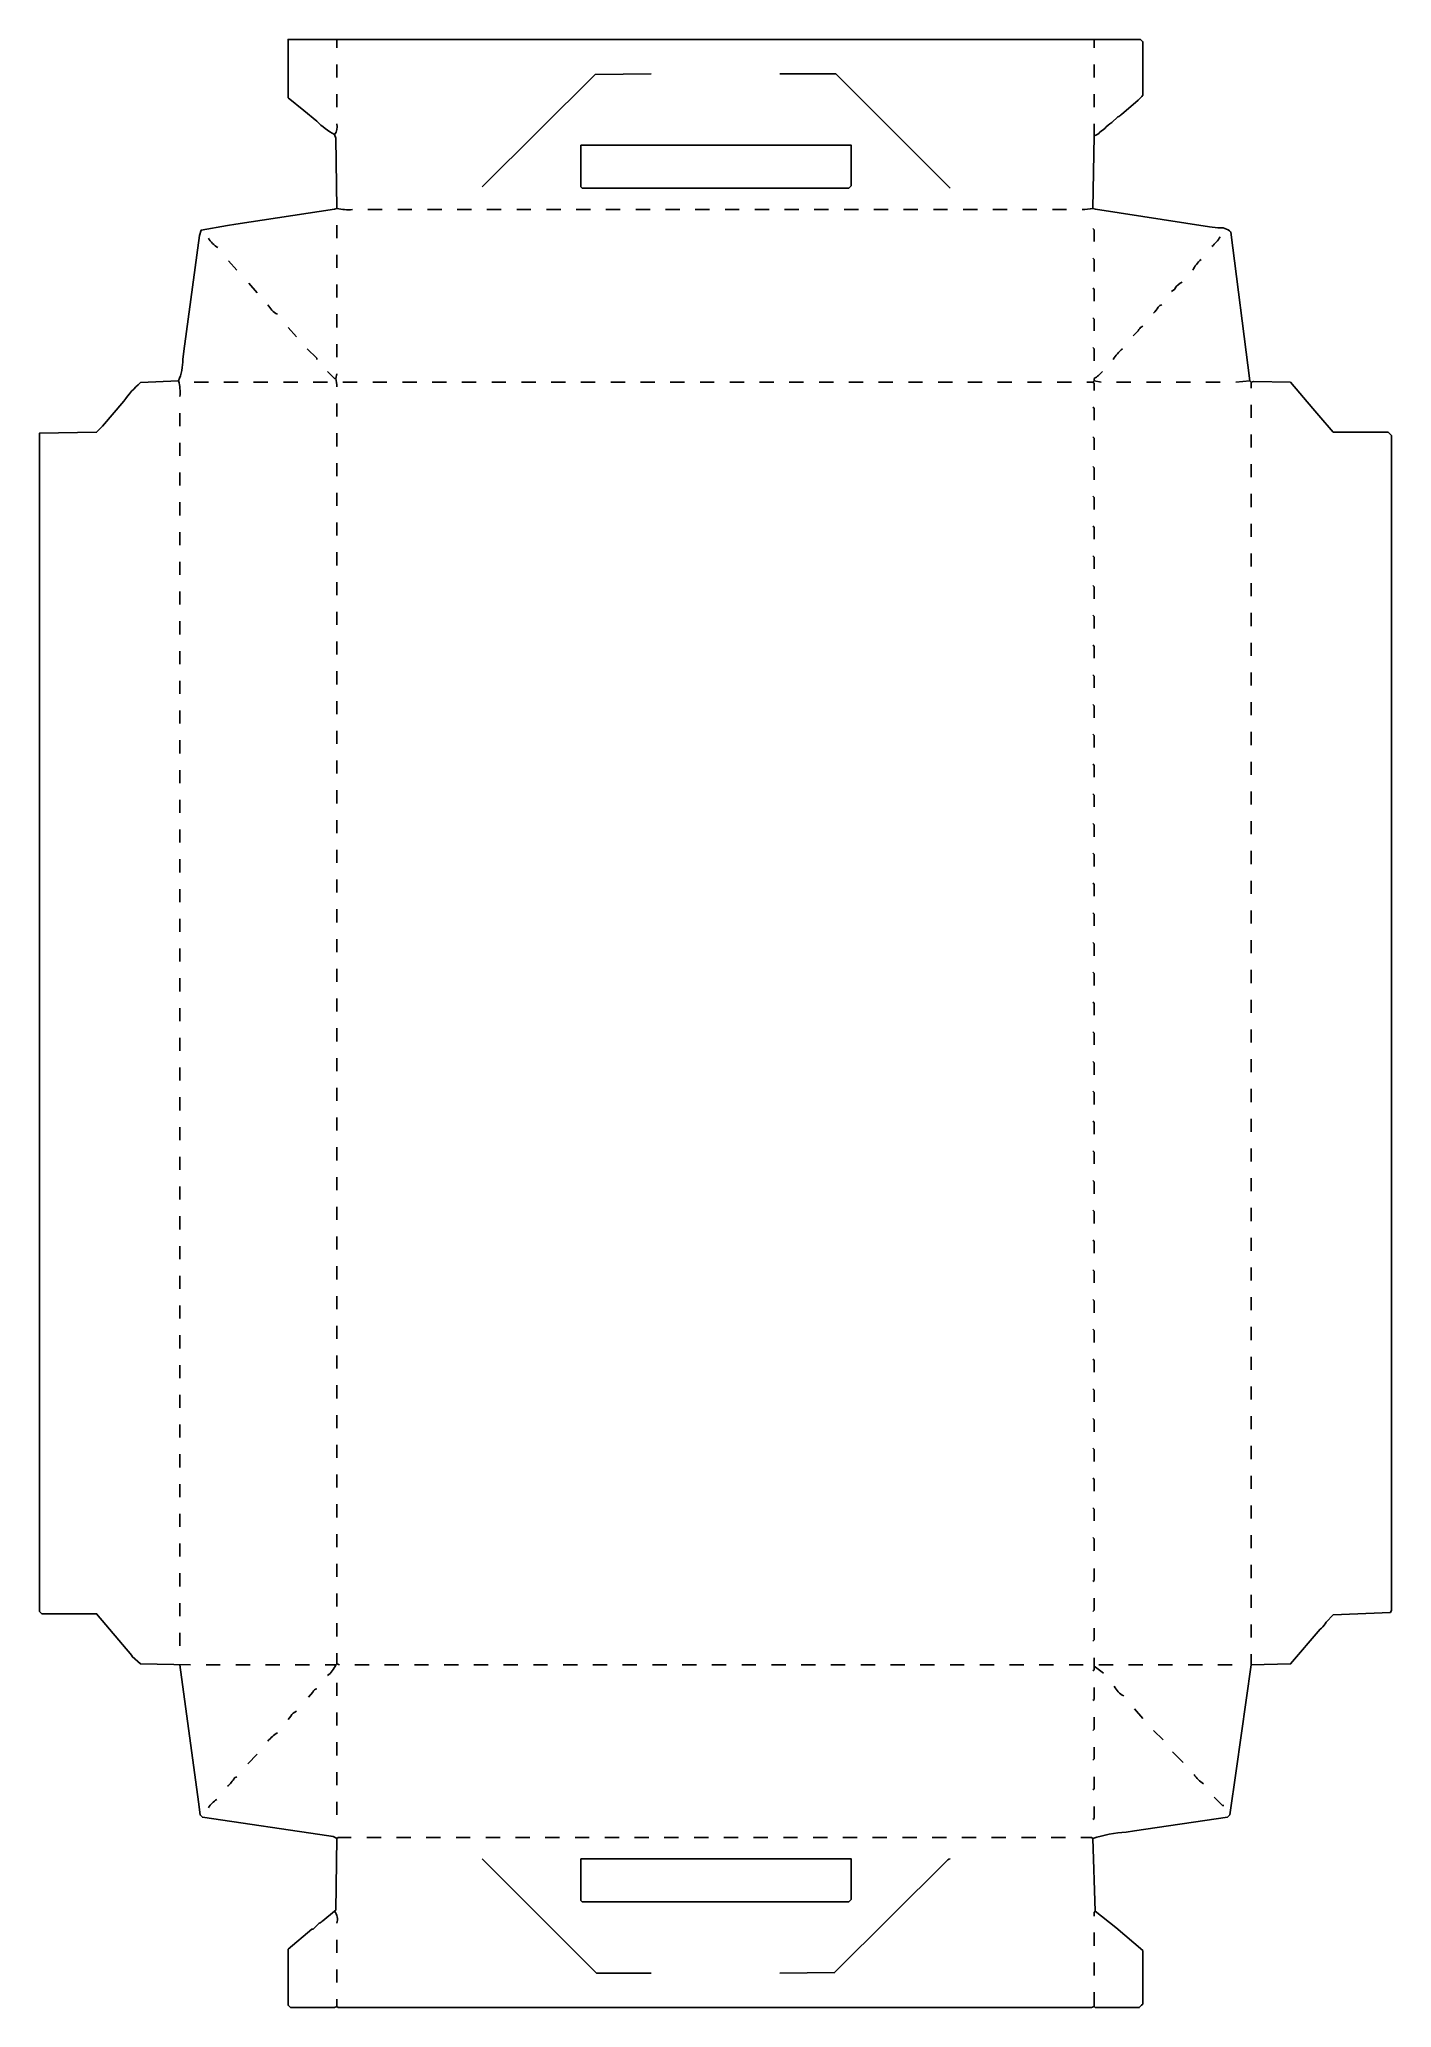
# Model space of a CAD drawing. Extents: x 59 to 1195, y 85 to 1739.
import ezdxf

# ---------------------------------------------------------------- set-up
doc = ezdxf.new("R2010")
doc.units = 0
doc.layers.get('0').update_dxf_attribs({"linetype": 'CONTINUOUS'})

msp = doc.modelspace()

# ---------------------------------------------------------------- linework, layer by layer
at = {"color": 250, "linetype": 'CONTINUOUS'}
for points in [[(309, 1597), (308.033826, 1655.968322), (307, 1659, -0.079725), (292.195122, 1670.243902), (281.204918, 1679.245902), (268, 1690), (268, 1739), (984, 1739), (986, 1737), (986, 1692), (985.2, 1690.9), (982.1, 1687.8), (968, 1676, -0.115121), (965.1, 1673.8), (959.9, 1669.2, 0.071874), (954, 1664), (950, 1661, -0.15463), (945, 1658)], [(307, 1659, 0.225288), (309, 1668)], [(177, 1439, 0.096159), (176, 1452, 0.092707), (179.569231, 1470.053846), (180.430769, 1476.946154), (193.594595, 1574.067568), (194.862069, 1578.655172), (217.06, 1582.58), (224.06, 1583.58), (306.9, 1596.2), (309, 1597, 0.085202), (322, 1596)], [(1076, 1452), (1060, 1577, 0.252945), (1048.94, 1580.58), (1041.932432, 1581.594595), (946.1, 1596.2), (944, 1597, -0.07013), (935, 1596)], [(209, 1564, -0.123857), (201, 1572)], [(1044, 1565, 0.071068), (1051, 1573)], [(1028, 1545, -0.123106), (1035, 1554)], [(1010, 1527), (1012.8, 1529.1), (1013.2, 1529.9, -0.143238), (1019, 1535)], [(259, 1508, -0.149662), (251, 1516)], [(995, 1509, 0.083767), (999, 1514, -0.184026), (1002, 1516)], [(978, 1490, 0.064525), (984, 1497), (986, 1498)], [(961, 1470, -0.075984), (969, 1479)], [(309, 1447, 0.070182), (308, 1454), (309, 1458)], [(939, 1451), (944, 1451), (945, 1452), (945, 1454, 0.09902), (952, 1460)], [(186, 373), (143.9, 373.8), (137, 380), (136.752941, 380.788235), (107, 416), (61, 416), (59, 418), (59, 1408), (107.1, 1408.8), (112, 1414), (130, 1435, -0.067494), (144.015593, 1450.516632), (176, 1452)], [(1077, 373), (1110.1, 373.8), (1135, 403), (1136, 404, 0.083767), (1140, 409), (1146, 415), (1193.957524, 416.998192), (1195, 419), (1195, 1406), (1192, 1409), (1146, 1409), (1133.754098, 1422.795082), (1128.754098, 1428.795082), (1110, 1451), (1079.015122, 1451.483902), (1077, 1451), (1076, 1452), (1064, 1451)], [(301, 364, 0.123106), (308, 373), (309, 374), (309, 383)], [(934, 228), (943, 228), (944, 227, -0.067766), (972.06, 232.58), (979.06, 233.58), (1057, 245), (1059, 247), (1064.430769, 283.946154), (1077, 373), (1077, 382)], [(177, 373), (192.58, 257.94), (194, 247), (196, 245), (302.076923, 229.384615, -0.163394), (309, 227), (310, 228), (321, 228)], [(285, 346), (288.8, 350.1, -0.277998), (292, 353)], [(970, 347, -0.165548), (962, 355)], [(268, 327), (270.2, 329.9, -0.15627), (275, 334)], [(251, 309, -0.071068), (259, 316)], [(217, 271, 0.064525), (223, 278), (225, 279)], [(1037, 273, -0.107188), (1029, 281)], [(201, 253, -0.098559), (208, 260)], [(309, 156, 0.23154), (307, 166), (308, 167), (309, 227)], [(681, 114), (726.989593, 114.48914), (821, 208, -0.205258), (824, 210)], [(307, 166), (297, 158, -0.184026), (294, 156), (289, 151), (288, 151), (268, 134), (268, 87), (270, 85), (307, 85), (309, 86), (310, 85), (943, 85), (945, 86), (946, 85), (983, 85), (985, 87), (986, 88), (986, 133), (963.204918, 152.245902), (946, 166)]]:
    msp.add_lwpolyline(points, format="xyb", dxfattribs=at)
for points in [[(309, 1732), (309, 1739)], [(945, 1732), (945, 1739)], [(309, 1707), (309, 1718)], [(431, 1615), (526.010195, 1709.510629), (573, 1710)], [(824, 1614), (728, 1710), (681, 1710)], [(945, 1707), (945, 1718)], [(309, 1682), (309, 1693)], [(945, 1682), (945, 1693)], [(944, 1597), (945, 1658), (945, 1668)], [(739, 1614), (740, 1615), (741, 1616), (741, 1650), (514, 1650), (514, 1615), (515, 1614), (739, 1614)], [(335, 1596), (347, 1596)], [(360, 1596), (372, 1596)], [(385, 1596), (397, 1596)], [(410, 1596), (422, 1596)], [(435, 1596), (447, 1596)], [(460, 1596), (472, 1596)], [(485, 1596), (497, 1596)], [(510, 1596), (522, 1596)], [(535, 1596), (547, 1596)], [(560, 1596), (572, 1596)], [(585, 1596), (597, 1596)], [(610, 1596), (622, 1596)], [(635, 1596), (647, 1596)], [(660, 1596), (672, 1596)], [(685, 1596), (697, 1596)], [(710, 1596), (722, 1596)], [(735, 1596), (747, 1596)], [(760, 1596), (772, 1596)], [(785, 1596), (797, 1596)], [(810, 1596), (822, 1596)], [(835, 1596), (847, 1596)], [(860, 1596), (872, 1596)], [(885, 1596), (897, 1596)], [(910, 1596), (922, 1596)], [(309, 1572), (309, 1583)], [(309, 1547), (309, 1558)], [(225, 1545), (218, 1553)], [(242, 1526), (235, 1534)], [(309, 1522), (309, 1533)], [(309, 1497), (309, 1508)], [(275, 1489), (268, 1497)], [(292, 1470), (292, 1471), (284, 1479)], [(309, 1472), (309, 1483)], [(308, 1454), (307, 1454), (301, 1460)], [(177, 1414), (177, 1425)], [(309, 1422), (309, 1433)], [(309, 1397), (309, 1408)], [(177, 1389), (177, 1400)], [(177, 1364), (177, 1375)], [(309, 1372), (309, 1383)], [(309, 1347), (309, 1358)], [(177, 1339), (177, 1350)], [(177, 1314), (177, 1325)], [(309, 1322), (309, 1333)], [(309, 1297), (309, 1308)], [(177, 1289), (177, 1300)], [(177, 1264), (177, 1275)], [(309, 1272), (309, 1283)], [(309, 1247), (309, 1258)], [(177, 1239), (177, 1250)], [(177, 1214), (177, 1225)], [(309, 1222), (309, 1233)], [(309, 1197), (309, 1208)], [(177, 1189), (177, 1200)], [(177, 1164), (177, 1175)], [(309, 1172), (309, 1183)], [(309, 1147), (309, 1158)], [(177, 1139), (177, 1150)], [(177, 1114), (177, 1125)], [(309, 1122), (309, 1133)], [(177, 1089), (177, 1100)], [(309, 1097), (309, 1108)], [(309, 1072), (309, 1083)], [(177, 1064), (177, 1075)], [(177, 1039), (177, 1050)], [(309, 1047), (309, 1058)], [(309, 1022), (309, 1033)], [(177, 1014), (177, 1025)], [(177, 989), (177, 1000)], [(309, 997), (309, 1008)], [(309, 972), (309, 983)], [(177, 964), (177, 975)], [(177, 939), (177, 950)], [(309, 947), (309, 958)], [(309, 922), (309, 933)], [(177, 914), (177, 925)], [(177, 889), (177, 900)], [(309, 897), (309, 908)], [(309, 872), (309, 883)], [(177, 864), (177, 875)], [(177, 839), (177, 850)], [(309, 847), (309, 858)], [(309, 822), (309, 833)], [(177, 814), (177, 825)], [(177, 789), (177, 800)], [(309, 797), (309, 808)], [(309, 772), (309, 783)], [(177, 764), (177, 775)], [(177, 739), (177, 750)], [(309, 747), (309, 758)], [(309, 722), (309, 733)], [(177, 714), (177, 725)], [(177, 689), (177, 700)], [(309, 697), (309, 708)], [(309, 672), (309, 683)], [(177, 664), (177, 675)], [(177, 639), (177, 650)], [(309, 647), (309, 658)], [(309, 622), (309, 633)], [(177, 614), (177, 625)], [(177, 589), (177, 600)], [(309, 597), (309, 608)], [(309, 572), (309, 583)], [(177, 564), (177, 575)], [(177, 539), (177, 550)], [(309, 547), (309, 558)], [(309, 522), (309, 533)], [(177, 514), (177, 525)], [(177, 489), (177, 500)], [(309, 497), (309, 508)], [(309, 472), (309, 483)], [(177, 464), (177, 475)], [(177, 439), (177, 450)], [(309, 447), (309, 458)], [(309, 422), (309, 433)], [(177, 414), (177, 425)], [(177, 389), (177, 400)], [(309, 397), (309, 408)], [(199, 373), (211, 373)], [(224, 373), (236, 373)], [(249, 373), (261, 373)], [(274, 373), (286, 373)], [(299, 373), (308, 373)], [(311, 373), (309, 374)], [(324, 373), (336, 373)], [(349, 373), (361, 373)], [(374, 373), (386, 373)], [(399, 373), (411, 373)], [(424, 373), (436, 373)], [(449, 373), (461, 373)], [(474, 373), (486, 373)], [(499, 373), (511, 373)], [(524, 373), (536, 373)], [(549, 373), (561, 373)], [(574, 373), (586, 373)], [(599, 373), (611, 373)], [(624, 373), (636, 373)], [(649, 373), (661, 373)], [(674, 373), (686, 373)], [(699, 373), (711, 373)], [(724, 373), (736, 373)], [(749, 373), (761, 373)], [(774, 373), (786, 373)], [(799, 373), (811, 373)], [(824, 373), (836, 373)], [(849, 373), (861, 373)], [(874, 373), (886, 373)], [(899, 373), (911, 373)], [(924, 373), (936, 373)], [(953, 366), (945, 372)], [(949, 373), (961, 373)], [(974, 373), (986, 373)], [(999, 373), (1011, 373)], [(1024, 373), (1036, 373)], [(1049, 373), (1061, 373)], [(309, 347), (309, 358)], [(309, 322), (309, 333)], [(986, 328), (979, 336)], [(1003, 310), (995, 318)], [(234, 290), (242, 298)], [(309, 297), (309, 308)], [(1020, 291), (1011, 300)], [(309, 272), (309, 283)], [(309, 247), (309, 258)], [(1054, 255), (1053, 255), (1046, 262)], [(945, 162), (945, 165), (946, 166), (944, 227)], [(573, 114), (527, 114), (431, 210)], [(309, 131), (309, 142)], [(309, 106), (309, 117)], [(309, 86), (309, 92)]]:
    msp.add_lwpolyline(points, dxfattribs=at)
at = {"color": 251, "linetype": 'CONTINUOUS'}
for points in [[(945, 1569), (945, 1579), (944, 1580)], [(945, 1544), (945, 1554), (944, 1555)], [(945, 1519), (945, 1529), (944, 1530)], [(945, 1494), (945, 1504), (944, 1505)], [(945, 1469), (945, 1479), (944, 1480)], [(189, 1451), (201, 1451)], [(214, 1451), (226, 1451)], [(239, 1451), (251, 1451)], [(264, 1451), (276, 1451)], [(289, 1451), (301, 1451)], [(314, 1451), (326, 1451)], [(339, 1451), (351, 1451)], [(364, 1451), (376, 1451)], [(389, 1451), (401, 1451)], [(414, 1451), (426, 1451)], [(439, 1451), (451, 1451)], [(464, 1451), (476, 1451)], [(489, 1451), (501, 1451)], [(514, 1451), (526, 1451)], [(539, 1451), (551, 1451)], [(564, 1451), (576, 1451)], [(589, 1451), (601, 1451)], [(614, 1451), (626, 1451)], [(639, 1451), (651, 1451)], [(664, 1451), (676, 1451)], [(689, 1451), (701, 1451)], [(714, 1451), (726, 1451)], [(739, 1451), (751, 1451)], [(764, 1451), (776, 1451)], [(789, 1451), (801, 1451)], [(814, 1451), (826, 1451)], [(839, 1451), (851, 1451)], [(864, 1451), (876, 1451)], [(889, 1451), (901, 1451)], [(914, 1451), (926, 1451)], [(945, 1444), (945, 1450), (944, 1451)], [(951, 1451), (945, 1452)], [(964, 1451), (976, 1451)], [(989, 1451), (1001, 1451)], [(1014, 1451), (1026, 1451)], [(1039, 1451), (1051, 1451)], [(945, 1419), (945, 1429), (944, 1430)], [(1077, 1421), (1077, 1432)], [(1077, 1396), (1077, 1407)], [(945, 1394), (945, 1404), (944, 1405)], [(945, 1369), (945, 1379), (944, 1380)], [(1077, 1371), (1077, 1382)], [(1077, 1346), (1077, 1357)], [(945, 1344), (945, 1354), (944, 1355)], [(945, 1319), (945, 1329), (944, 1330)], [(1077, 1321), (1077, 1332)], [(1077, 1296), (1077, 1307)], [(945, 1294), (945, 1304), (944, 1305)], [(945, 1269), (945, 1279), (944, 1280)], [(1077, 1271), (1077, 1282)], [(945, 1244), (945, 1254), (944, 1255)], [(1077, 1246), (1077, 1257)], [(945, 1219), (945, 1229), (944, 1230)], [(1077, 1221), (1077, 1232)], [(945, 1194), (945, 1204), (944, 1205)], [(1077, 1196), (1077, 1207)], [(945, 1169), (945, 1179), (944, 1180)], [(1077, 1171), (1077, 1182)], [(945, 1144), (945, 1154), (944, 1155)], [(1077, 1146), (1077, 1157)], [(945, 1119), (945, 1129), (944, 1130)], [(1077, 1121), (1077, 1132)], [(945, 1094), (945, 1104), (944, 1105)], [(1077, 1096), (1077, 1107)], [(945, 1069), (945, 1079), (944, 1080)], [(1077, 1071), (1077, 1082)], [(945, 1044), (945, 1054), (944, 1055)], [(1077, 1046), (1077, 1057)], [(945, 1019), (945, 1029), (944, 1030)], [(1077, 1021), (1077, 1032)], [(945, 994), (945, 1004), (944, 1005)], [(1077, 996), (1077, 1007)], [(945, 969), (945, 979), (944, 980)], [(1077, 971), (1077, 982)], [(945, 944), (945, 954), (944, 955)], [(1077, 946), (1077, 957)], [(945, 919), (945, 929), (944, 930)], [(1077, 921), (1077, 932)], [(945, 894), (945, 904), (944, 905)], [(1077, 896), (1077, 907)], [(945, 869), (945, 879), (944, 880)], [(1077, 871), (1077, 882)], [(945, 844), (945, 854), (944, 855)], [(1077, 846), (1077, 857)], [(945, 819), (945, 829), (944, 830)], [(1077, 821), (1077, 832)], [(945, 794), (945, 804), (944, 805)], [(1077, 796), (1077, 807)], [(945, 769), (945, 779), (944, 780)], [(1077, 771), (1077, 782)], [(945, 744), (945, 754), (944, 755)], [(1077, 746), (1077, 757)], [(945, 719), (945, 729), (944, 730)], [(1077, 721), (1077, 732)], [(945, 694), (945, 704), (944, 705)], [(1077, 696), (1077, 707)], [(945, 669), (945, 679), (944, 680)], [(1077, 671), (1077, 682)], [(945, 644), (945, 654), (944, 655)], [(1077, 646), (1077, 657)], [(945, 619), (945, 629), (944, 630)], [(1077, 621), (1077, 632)], [(945, 594), (945, 604), (944, 605)], [(1077, 596), (1077, 607)], [(945, 569), (945, 579), (944, 580)], [(1077, 571), (1077, 582)], [(945, 544), (945, 554), (944, 555)], [(1077, 546), (1077, 557)], [(945, 519), (945, 529), (944, 530)], [(1077, 521), (1077, 532)], [(945, 494), (945, 504), (944, 505)], [(1077, 496), (1077, 507)], [(945, 469), (945, 479), (944, 480)], [(1077, 471), (1077, 482)], [(1077, 446), (1077, 457)], [(1077, 421), (1077, 432)], [(1077, 396), (1077, 407)], [(944, 368), (945, 369), (945, 372), (945, 379)], [(334, 228), (346, 228)], [(359, 228), (371, 228)], [(384, 228), (396, 228)], [(409, 228), (421, 228)], [(434, 228), (446, 228)], [(459, 228), (471, 228)], [(484, 228), (496, 228)], [(509, 228), (521, 228)], [(534, 228), (546, 228)], [(559, 228), (571, 228)], [(584, 228), (596, 228)], [(609, 228), (621, 228)], [(634, 228), (646, 228)], [(659, 228), (671, 228)], [(684, 228), (696, 228)], [(709, 228), (721, 228)], [(734, 228), (746, 228)], [(759, 228), (771, 228)], [(784, 228), (796, 228)], [(809, 228), (821, 228)], [(834, 228), (846, 228)], [(859, 228), (871, 228)], [(884, 228), (896, 228)], [(909, 228), (921, 228)], [(945, 137), (945, 148)], [(945, 112), (945, 123)], [(945, 86), (945, 98)]]:
    msp.add_lwpolyline(points, dxfattribs=at)
at = {"color": 37, "linetype": 'CONTINUOUS'}
msp.add_lwpolyline([(1077, 1446), (1077, 1451)], dxfattribs=at)
at = {"color": 252, "linetype": 'CONTINUOUS'}
for points in [[(944, 443), (945, 444), (945, 454)], [(944, 418), (945, 419), (945, 429)], [(944, 393), (945, 394), (945, 404)], [(944, 343), (945, 344), (945, 354)], [(944, 318), (945, 319), (945, 329)], [(944, 293), (945, 294), (945, 304)], [(944, 268), (945, 269), (945, 279)], [(944, 243), (945, 244), (945, 254)]]:
    msp.add_lwpolyline(points, dxfattribs=at)
at = {"color": 237, "linetype": 'CONTINUOUS'}
msp.add_lwpolyline([(739, 174), (740, 175), (741, 176), (741, 210), (514, 210), (514, 175), (515, 174), (739, 174)], dxfattribs=at)

doc.saveas('drawing.dxf')
